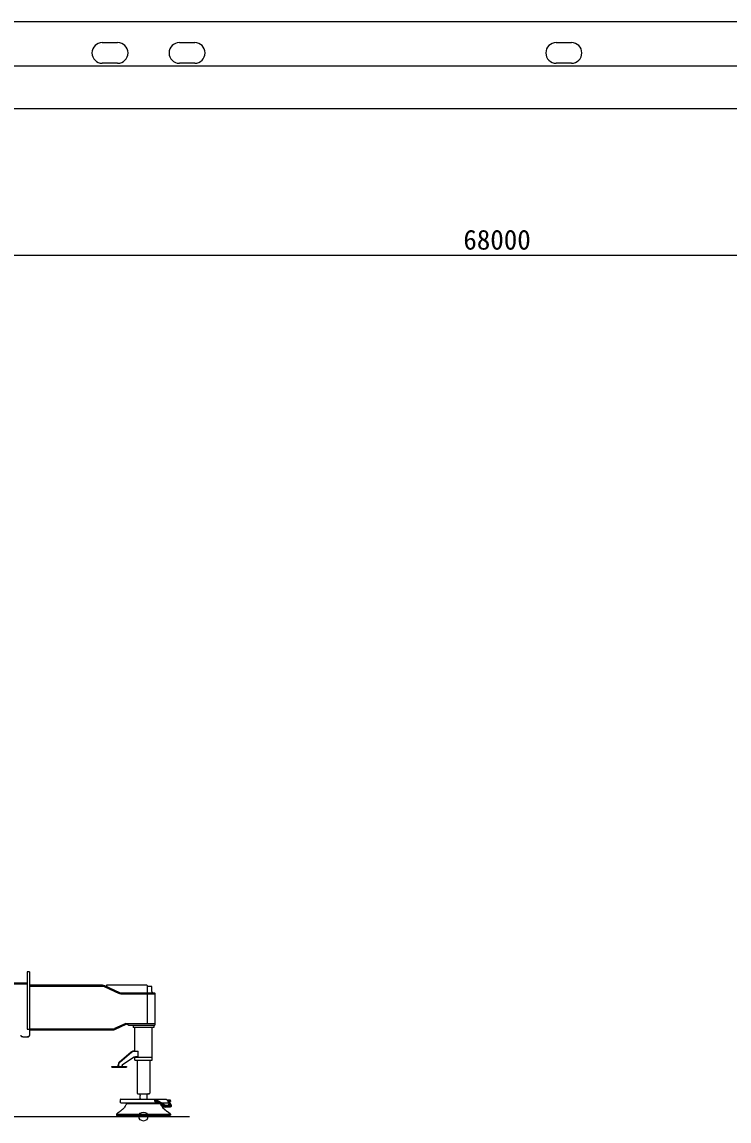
# Model space of a CAD drawing. Units: millimetres, scale not verified. Extents: x -34517 to 59927, y -64108 to 17225.
# Drawn here: x -5477 to 2367, y -12285 to -96 of the extents above; entities that cross this region are included whole.
import ezdxf
from ezdxf.enums import TextEntityAlignment as Align

# ---------------------------------------------------------------- set-up
doc = ezdxf.new("R2010")
doc.units = ezdxf.units.MM
doc.header["$LTSCALE"] = 200
doc.header["$PDMODE"] = 32
doc.header["$PDSIZE"] = 100
doc.layers.add('0-1_LY_1', color=7, linetype='Continuous')
doc.styles.add('ＭＳ ゴシック', font='')
doc.styles.get('ＭＳ ゴシック').set_extended_font_data('MS Gothic')

# ---------------------------------------------------------------- blocks, each defined once
blk = doc.blocks.new('D5')
at = {"layer": '0-1_LY_1'}
blk.add_line((68163.9, 14537.9), (717.9, 14537.9), dxfattribs=at)
at = {"layer": '0-1_LY_1', "style": 'ＭＳ ゴシック'}
blk.add_text('68000', height=219.9, dxfattribs=at).set_placement((34065.9, 14538.4), align=Align.BOTTOM_LEFT)

msp = doc.modelspace()

# ---------------------------------------------------------------- linework, layer by layer
at = {"layer": '0-1_LY_1'}
for p, q in [((2980.4, -95.9), (-6304.6, -95.9)), ((-4585.6, -324.4), (-4415.6, -324.4)), ((-3730.6, -324.4), (-3560.6, -324.4)), ((449.4, -324.4), (619.4, -324.4)), ((2980.4, -586.4), (-6277.6, -586.4)), ((-4656.6, -586.4), (-4656.6, -585.4)), ((-4649.6, -586.4), (-4649.6, -585.4)), ((-4648.6, -585.4), (-4648.6, -586.4)), ((-4640.6, -586.4), (-4640.6, -585.4)), ((-4415.6, -554.4), (-4585.6, -554.4)), ((-4378.6, -586.4), (-4378.6, -585.4)), ((-4335.6, -585.4), (-4335.6, -586.4)), ((-4318.1, -586.4), (-4318.1, -585.4)), ((-3560.6, -554.4), (-3730.6, -554.4)), ((619.4, -554.4), (449.4, -554.4)), ((2963.4, -1059.4), (-6260.6, -1059.4)), ((-5419.1, -10630), (-5419.1, -11266)), ((-5394.1, -10630), (-5419.1, -10630)), ((-5394.1, -10630), (-5394.1, -11333)), ((-6784.1, -10754), (-5419.1, -10754)), ((-6784.1, -10765), (-5419.1, -10765)), ((-4582, -10779), (-5394.1, -10779)), ((-5394.1, -10789), (-4582, -10789)), ((-4565.1, -10792.8), (-4399.9, -10869.8)), ((-4560.8, -10783.7), (-4395.6, -10860.7)), ((-4090.3, -10779), (-4541.1, -10779)), ((-4541.1, -10779), (-4541.1, -10792.9)), ((-4086.1, -10864.4), (-4086.1, -10789.4)), ((-4036.6, -10793), (-4086.1, -10793)), ((-4036.6, -10850.2), (-4036.6, -10793)), ((-4382.9, -10864.4), (-4006.1, -10864.4)), ((-4378.7, -10874.5), (-4004.1, -10874.5)), ((-4086.1, -11193.7), (-4086.1, -10874.5)), ((-4036.6, -10850.2), (-4032.1, -10856)), ((-4032.1, -10864.4), (-4032.1, -10856)), ((-4006, -10864.5), (-4004.1, -10867.5)), ((-4004.1, -10867.5), (-4004.1, -10874.5)), ((-4004.1, -10878.5), (-4004.1, -11221)), ((-4323.8, -11203), (-4450.8, -11259.6)), ((-4448.7, -11269.6), (-4319.8, -11212.2)), ((-4323.8, -11203), (-4004.1, -11203)), ((-4323.8, -11203), (-4319.8, -11212.2)), ((-4318.3, -11211.1), (-4322, -11203)), ((-4297, -11221), (-4318.3, -11211.1)), ((-4086.1, -11202), (-4086.1, -11193.7)), ((-5419.1, -11266), (-5394.1, -11266)), ((-5394.1, -11263), (-4467.1, -11263)), ((-5394.1, -11273), (-4465, -11273)), ((-4297, -11221), (-4004.1, -11221)), ((-4244.1, -11221), (-4244.1, -11248)), ((-4014.1, -11248), (-4244.1, -11248)), ((-4226.6, -11510), (-4226.6, -11248)), ((-4031.6, -11580), (-4031.6, -11248)), ((-4014.1, -11221), (-4014.1, -11248)), ((-5467.1, -11353), (-5414.1, -11353)), ((-4394.5, -11627.7), (-4268.1, -11521.9)), ((-4388.4, -11627.7), (-4261.9, -11521.9)), ((-4233.9, -11577.7), (-4362.7, -11661.5)), ((-4237.6, -11510), (-4187.9, -11510)), ((-4226.6, -11573.9), (-4226.6, -11580)), ((-4209.1, -11570), (-4187.9, -11570)), ((-4187.9, -11570), (-4187.9, -11510)), ((-4481.9, -11687), (-4481.9, -11679)), ((-4481.9, -11679), (-4318.3, -11679)), ((-4481.9, -11687), (-4318.3, -11687)), ((-4408.1, -11679), (-4408.1, -11662.9)), ((-4366.6, -11670.7), (-4366.6, -11679)), ((-4318.3, -11679), (-4318.3, -11687)), ((-4031.6, -11580), (-4226.6, -11580)), ((-4224.1, -11609), (-4224.1, -11580)), ((-4224.1, -11609), (-4034.1, -11609)), ((-4199.1, -11609), (-4199.1, -11975.9)), ((-4059.1, -11609), (-4059.1, -11975.9)), ((-4034.1, -11609), (-4034.1, -11580)), ((-4389, -12052), (-4389, -12072.6)), ((-4380, -12043), (-3879, -12043)), ((-4196.5, -11981.5), (-4199.1, -11975.9)), ((-4195.8, -11982), (-4063.2, -11982)), ((-4186.6, -11982), (-4181.3, -11982.7)), ((-4181.3, -11982.7), (-4176.5, -11984.7)), ((-4176.5, -11984.7), (-4172.3, -11987.9)), ((-4172.3, -11987.9), (-4169.2, -11992)), ((-4169.2, -11992), (-4167.2, -11996.8)), ((-4167.2, -11996.8), (-4166.5, -12002)), ((-4166.5, -12035), (-4166.5, -12002)), ((-4091, -11996.8), (-4091.7, -12002)), ((-4091.7, -12002), (-4091.7, -12035)), ((-4089, -11992), (-4091, -11996.8)), ((-4085.8, -11987.9), (-4089, -11992)), ((-4081.7, -11984.7), (-4085.8, -11987.9)), ((-4076.9, -11982.7), (-4081.7, -11984.7)), ((-4071.6, -11982), (-4076.9, -11982.7)), ((-4059.1, -11975.9), (-4062.5, -11981.5)), ((-3957.1, -12065), (-3874.4, -12118.3)), ((-3865.3, -12052), (-3862.9, -12052.5)), ((-3834.3, -12052.5), (-3862.9, -12052.5)), ((-3860.3, -12065.5), (-3835.5, -12111.5)), ((-3822.1, -12106.9), (-3848.2, -12058.5)), ((-3827.8, -12062.5), (-3827.8, -12068)), ((-4381.3, -12081.5), (-3956.1, -12081.5)), ((-4316.6, -12091), (-3941.6, -12091)), ((-3963.1, -12077), (-3880.4, -12130.3)), ((-3931.5, -12081.5), (-3851.7, -12081.5)), ((-3907.1, -12113.1), (-3931.2, -12113.1)), ((-3928.3, -12117.9), (-3899.6, -12117.9)), ((-3880.6, -12130.2), (-3919.9, -12130.2)), ((-3862.8, -12113.1), (-3882.5, -12113.1)), ((-3836.1, -12130.2), (-3880.2, -12130.2)), ((-3875, -12117.9), (-3839.4, -12117.9)), ((-3850.6, -12190.9), (-3860, -12184.3)), ((-3849, -12086.6), (-3853, -12103.7)), ((-3831.5, -12068), (-3839.3, -12075.1)), ((-3835.5, -12111.5), (-3834.4, -12114.5)), ((-3834.4, -12114.5), (-3834.5, -12116)), ((-3827.8, -12068), (-3831.5, -12068)), ((-3823.2, -12124.2), (-3825.8, -12126.6)), ((-3821.4, -12121.2), (-3823.2, -12124.2)), ((-3822.1, -12106.9), (-3820.7, -12112.3)), ((-3820.6, -12117), (-3821.4, -12121.2)), ((-3820.7, -12112.3), (-3820.6, -12117)), ((-12940.9, -12235), (-3617.3, -12235)), ((-4429.1, -12210), (-3829.1, -12210)), ((-4429.1, -12210), (-4429.1, -12220.6)), ((-4429.1, -12220.6), (-3829.1, -12220.6)), ((-4415.7, -12228.3), (-4429.1, -12220.6)), ((-3867.5, -12235), (-4390.7, -12235)), ((-3829.1, -12210), (-3850.6, -12190.9)), ((-3842.5, -12228.3), (-3829.1, -12220.6)), ((-3829.1, -12210), (-3829.1, -12220.6))]:
    msp.add_line(p, q, dxfattribs=at)
for points in [[(-4582, -10779), (-4574.7, -10779.5), (-4567.6, -10781.1), (-4560.8, -10783.7)], [(-4582, -10789), (-4576.2, -10789.4), (-4570.5, -10790.7), (-4565.1, -10792.8)], [(-4090.3, -10779), (-4088, -10782.1), (-4086.6, -10785.6), (-4086.1, -10789.4)], [(-4378.7, -10874.5), (-4386, -10874), (-4393.1, -10872.4), (-4399.9, -10869.8)], [(-4395.6, -10860.7), (-4390.2, -10862.8), (-4382.9, -10864.4)], [(-4004.1, -10878.5), (-4004.6, -10878), (-4006, -10876.6), (-4008.1, -10874.5)], [(-5467.1, -11353), (-5472.3, -11352.3), (-5477.1, -11350.3), (-5481.2, -11347.2), (-5484.4, -11343), (-5486.4, -11338.2), (-5487.1, -11333)], [(-4237.6, -11510), (-4245.5, -11510.8), (-4253.3, -11513), (-4260.9, -11516.8), (-4268.1, -11521.9)], [(-4261.9, -11521.9), (-4254.7, -11516.8), (-4247.2, -11513), (-4239.4, -11510.8), (-4231.5, -11510)], [(-4233.9, -11577.7), (-4227.9, -11574.4), (-4221.7, -11572), (-4215.4, -11570.5), (-4209.1, -11570)], [(-4394.5, -11627.7), (-4398.4, -11631.6), (-4401.7, -11636.6), (-4404.4, -11642.4), (-4406.4, -11648.9), (-4407.7, -11655.8), (-4408.1, -11662.9)], [(-4402, -11679), (-4402, -11662.9), (-4401.5, -11655.8), (-4400.3, -11648.9), (-4398.3, -11642.4), (-4395.6, -11636.6), (-4392.3, -11631.6), (-4388.4, -11627.7)], [(-4366.6, -11670.7), (-4366.1, -11666.9), (-4364.7, -11663.6), (-4362.7, -11661.5)], [(-4196.5, -11981.5), (-4196.2, -11981.9), (-4195.8, -11982)], [(-4166.5, -12035), (-4167.2, -12038.7), (-4168.9, -12042.1), (-4169.8, -12043)], [(-4091.7, -12035), (-4091, -12038.7), (-4089.3, -12042.1), (-4088.4, -12043)], [(-4063.2, -11982), (-4062.8, -11981.9), (-4062.5, -11981.5)], [(-3992.1, -12047.8), (-3994.7, -12046.3), (-3997.5, -12046.1), (-4000.2, -12047.2), (-4002.6, -12049.6), (-4004.3, -12053.1), (-4005.3, -12057.2), (-4005.4, -12061.6), (-4004.7, -12065.8), (-4003.1, -12069.4), (-4000.9, -12072.2)], [(-3991.8, -12048.6), (-3994.5, -12047.1), (-3997.5, -12047.1), (-4000.2, -12048.7), (-4002.4, -12051.7), (-4003.8, -12055.6), (-4004.3, -12060.1), (-4003.8, -12064.5), (-4002.3, -12068.5), (-4000.1, -12071.3)], [(-4000.1, -12071.3), (-3997.3, -12072.9), (-3994.4, -12072.8), (-3991.7, -12071.2), (-3989.5, -12068.3), (-3989, -12067)], [(-3997.8, -12066.1), (-3999.3, -12064), (-4000, -12061.1), (-3999.9, -12058), (-3998.9, -12055.3), (-3997.2, -12053.5), (-3995.3, -12053), (-3993.3, -12053.9)], [(-3997.8, -12066.1), (-3992.4, -12066.4), (-3986.5, -12067.4), (-3980.3, -12069.1), (-3974.2, -12071.3), (-3968.4, -12074), (-3963.1, -12077)], [(-3995.3, -12053), (-3990.2, -12053.3), (-3984.8, -12054.1), (-3979, -12055.5), (-3973.1, -12057.3), (-3967.4, -12059.6), (-3962, -12062.2), (-3957.1, -12065)], [(-3879, -12043), (-3877.3, -12043.2), (-3875.6, -12043.7), (-3874, -12044.6), (-3872.4, -12045.6), (-3870.5, -12047.3), (-3868.8, -12049), (-3867.2, -12050.6), (-3865.7, -12051.8), (-3865.3, -12052)], [(-3827.8, -12062.5), (-3828.3, -12058.7), (-3829.7, -12055.4), (-3831.8, -12053.3), (-3834.3, -12052.5)], [(-4398.2, -12184.3), (-4404.5, -12188.7), (-4410.1, -12192.8), (-4414.1, -12196), (-4417.6, -12199), (-4420.7, -12201.8), (-4423, -12203.9), (-4424.9, -12205.7), (-4426.3, -12207.1), (-4427.5, -12208.3), (-4428.3, -12209.1), (-4428.8, -12209.7), (-4429.1, -12210)], [(-4398.2, -12184.3), (-4396, -12182.8), (-4393.3, -12180.9), (-4390.9, -12179.2), (-4388.3, -12177.3), (-4385.7, -12175.5), (-4383.1, -12173.5), (-4378.5, -12170), (-4375, -12167.3), (-4371.8, -12164.6), (-4368, -12161.6), (-4364.5, -12158.6), (-4360.7, -12155.1), (-4357.2, -12151.9), (-4351.4, -12146)], [(-4381.3, -12081.5), (-4383.7, -12080.9), (-4385.9, -12079.2), (-4387.6, -12076.6), (-4388.7, -12073.2), (-4388.7, -12072.6)], [(-4316.6, -12091), (-4316.7, -12091.2), (-4316.9, -12091.8), (-4317.5, -12093.2), (-4318.3, -12095.4), (-4319.6, -12098.4), (-4321.3, -12102.1), (-4324.2, -12108), (-4327.9, -12114.7), (-4332.5, -12122.1), (-4338.1, -12130.1), (-4344.2, -12137.8), (-4351.4, -12146)], [(-4297.8, -12082), (-4297.5, -12083.8), (-4297.3, -12085.5), (-4297.4, -12087), (-4297.7, -12088.4), (-4298.2, -12089.5), (-4298.8, -12090.3), (-4299.5, -12090.8), (-4300.2, -12091), (-4300.3, -12091)], [(-4000.9, -12072.2), (-3998.3, -12073.7), (-3995.5, -12073.9), (-3992.8, -12072.7), (-3994, -12073.2)], [(-3906.8, -12146), (-3914.9, -12136.7), (-3921.6, -12128), (-3927.2, -12119.8), (-3931.7, -12112.2), (-3934.6, -12106.9), (-3936.9, -12102.1), (-3938.6, -12098.4), (-3939.9, -12095.4), (-3940.7, -12093.2), (-3941.3, -12091.8), (-3941.5, -12091.2), (-3941.6, -12091)], [(-3860, -12184.3), (-3862, -12183), (-3864.4, -12181.3), (-3866.6, -12179.7), (-3869.1, -12177.9), (-3872.1, -12175.7), (-3875.2, -12173.4), (-3879.9, -12169.8), (-3883.3, -12167.1), (-3886.6, -12164.5), (-3890.4, -12161.4), (-3893.9, -12158.4), (-3897.7, -12155), (-3901.2, -12151.7), (-3906.8, -12146)], [(-3880.4, -12130.3), (-3878.4, -12129.3), (-3876.3, -12127.3), (-3874.6, -12124.7), (-3873.7, -12122), (-3873.6, -12119.7), (-3874.4, -12118.3)], [(-3853, -12103.7), (-3854.4, -12107.3), (-3856.8, -12110.4), (-3859.7, -12112.4), (-3862.8, -12113.1)], [(-3834.5, -12116), (-3836.6, -12117.5), (-3839.4, -12117.9)], [(-3825.8, -12126.6), (-3827.8, -12128.1), (-3831.2, -12129.6), (-3836.1, -12130.2)], [(-4390.7, -12235), (-4399.4, -12234.3), (-4407.8, -12232), (-4415.7, -12228.3)], [(-3867.5, -12235), (-3858.8, -12234.3), (-3850.4, -12232), (-3842.5, -12228.3)]]:
    msp.add_lwpolyline(points, dxfattribs=at)
for points in [[(-5394.1, -11333), (-5394.8, -11338.2), (-5396.8, -11343), (-5400, -11347.2), (-5404.1, -11350.3), (-5408.9, -11352.3), (-5414.1, -11353), (-5408.9, -11352.3), (-5404.1, -11350.3), (-5400, -11347.2), (-5396.8, -11343), (-5394.8, -11338.2)], [(-3859.7, -12062), (-3860.6, -12064), (-3860.3, -12065.5), (-3858.8, -12066.4), (-3856.5, -12066.4), (-3853.6, -12065.5), (-3851, -12064), (-3848.9, -12062), (-3848, -12060.1), (-3848.2, -12058.5), (-3849.7, -12057.6), (-3852.1, -12057.6), (-3854.9, -12058.5), (-3857.6, -12060.1)]]:
    msp.add_lwpolyline(points, close=True, dxfattribs=at)
for centre, radius, start, end in [((-4585.6, -439.4), 115, 90, 270), ((-4415.6, -439.4), 115, 270, 89.99999), ((-3730.6, -439.4), 115, 90, 270), ((-3560.6, -439.4), 115, 270, 89.99999), ((449.4, -439.4), 115, 90, 270), ((619.4, -439.4), 115, 270, 89.99999), ((-4467.1, -11223), 40, 270, 294.00019), ((-4465, -11233), 40, 270, 294.00023), ((-4380, -12052), 9, 90, 180)]:
    msp.add_arc(centre, radius, start, end, dxfattribs=at)
msp.add_point((-4129.1, -12235), dxfattribs=at)

# ---------------------------------------------------------------- block references
msp.add_blockref('D5', (-34646.5, -17224.8), dxfattribs=at)

doc.saveas('drawing.dxf')
